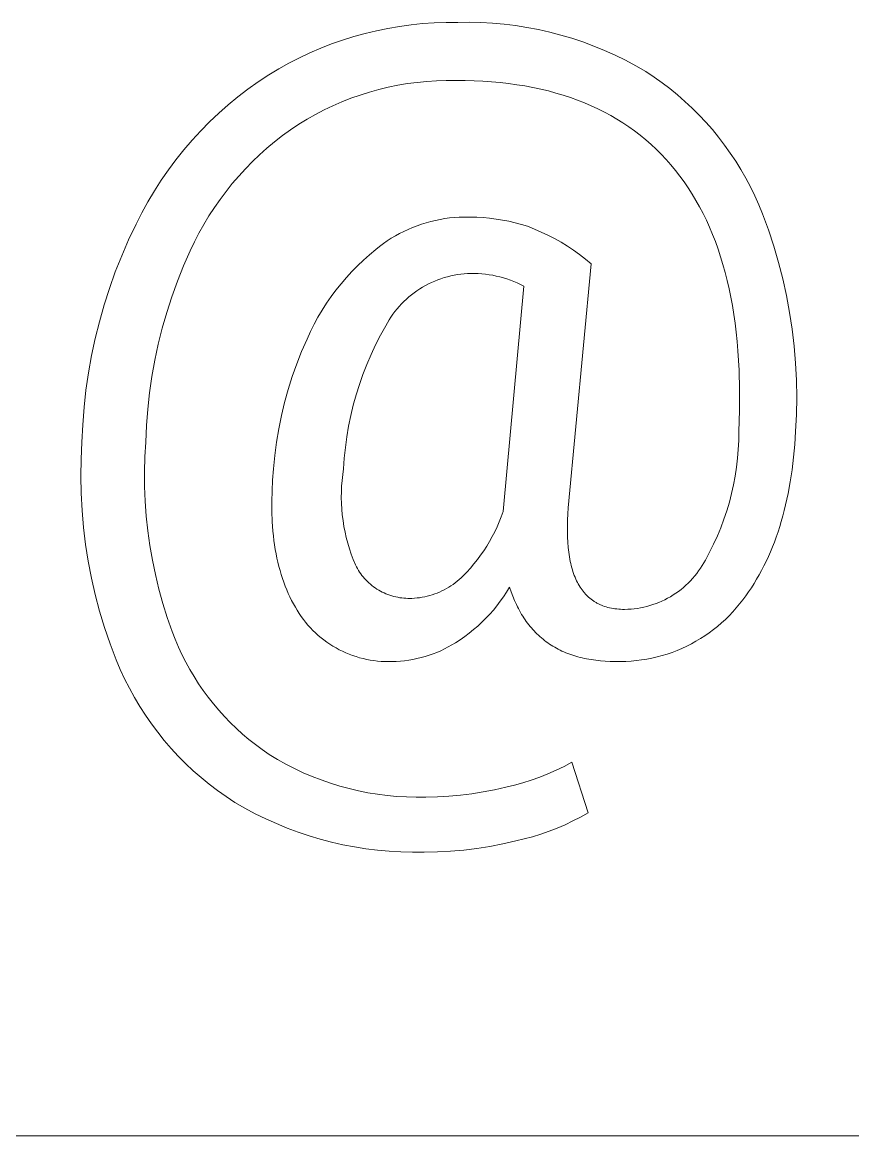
# Model space of a CAD drawing. Header units: millimetres. Extents: x 430 to 4403, y -1522 to 1254.
# Drawn here: x 3225.4 to 3274.1, y -1300.1 to -1234.8 of the extents above; entities that cross this region are included whole.
import ezdxf

# ---------------------------------------------------------------- set-up
doc = ezdxf.new("R2010")
doc.units = ezdxf.units.MM
doc.header["$MEASUREMENT"] = 0
doc.layers.add('Domyślny', color=7, linetype='Continuous', true_color=0x000000)

msp = doc.modelspace()

# ---------------------------------------------------------------- linework, layer by layer
at = {"layer": 'Domyślny', "color": 18, "lineweight": 15, "true_color": 0x000000}
for p, q in [((3245.51, -1235.472), (3246.177, -1235.312)), ((3246.177, -1235.312), (3246.849, -1235.173)), ((3246.849, -1235.173), (3247.525, -1235.058)), ((3247.525, -1235.058), (3248.205, -1234.965)), ((3248.205, -1234.965), (3248.887, -1234.894)), ((3248.887, -1234.894), (3249.571, -1234.847)), ((3249.571, -1234.847), (3250.257, -1234.823)), ((3250.257, -1234.823), (3250.943, -1234.821)), ((3250.943, -1234.821), (3251.623, -1234.813)), ((3251.623, -1234.813), (3252.302, -1234.827)), ((3252.302, -1234.827), (3252.981, -1234.864)), ((3252.981, -1234.864), (3253.659, -1234.924)), ((3253.659, -1234.924), (3254.334, -1235.006)), ((3254.334, -1235.006), (3255.006, -1235.111)), ((3255.006, -1235.111), (3255.673, -1235.239)), ((3255.673, -1235.239), (3256.337, -1235.389)), ((3243.547, -1236.087), (3244.195, -1235.86)), ((3244.195, -1235.86), (3244.849, -1235.655)), ((3244.849, -1235.655), (3245.51, -1235.472)), ((3256.337, -1235.389), (3256.995, -1235.561)), ((3256.995, -1235.561), (3257.646, -1235.755)), ((3257.646, -1235.755), (3258.291, -1235.97)), ((3258.291, -1235.97), (3258.929, -1236.208)), ((3241.656, -1236.896), (3242.277, -1236.605)), ((3242.277, -1236.605), (3242.908, -1236.336)), ((3242.908, -1236.336), (3243.547, -1236.087)), ((3258.929, -1236.208), (3259.558, -1236.466)), ((3259.558, -1236.466), (3260.178, -1236.745)), ((3240.445, -1237.539), (3241.045, -1237.207)), ((3241.045, -1237.207), (3241.656, -1236.896)), ((3260.178, -1236.745), (3260.788, -1237.045)), ((3260.788, -1237.045), (3261.388, -1237.365)), ((3239.239, -1238.302), (3239.856, -1237.891)), ((3239.856, -1237.891), (3240.445, -1237.539)), ((3261.388, -1237.365), (3261.977, -1237.705)), ((3261.977, -1237.705), (3262.458, -1238.024)), ((3238.637, -1238.735), (3239.239, -1238.302)), ((3247.429, -1238.511), (3246.87, -1238.626)), ((3247.992, -1238.414), (3247.429, -1238.511)), ((3248.558, -1238.337), (3247.992, -1238.414)), ((3249.126, -1238.279), (3248.558, -1238.337)), ((3249.695, -1238.241), (3249.126, -1238.279)), ((3250.266, -1238.221), (3249.695, -1238.241)), ((3250.837, -1238.221), (3250.266, -1238.221)), ((3251.373, -1238.227), (3250.837, -1238.221)), ((3251.901, -1238.242), (3251.373, -1238.227)), ((3252.42, -1238.268), (3251.901, -1238.242)), ((3252.93, -1238.304), (3252.42, -1238.268)), ((3253.432, -1238.35), (3252.93, -1238.304)), ((3253.925, -1238.407), (3253.432, -1238.35)), ((3254.41, -1238.474), (3253.925, -1238.407)), ((3254.885, -1238.551), (3254.41, -1238.474)), ((3255.352, -1238.639), (3254.885, -1238.551)), ((3262.458, -1238.024), (3262.929, -1238.358)), ((3262.929, -1238.358), (3263.389, -1238.708)), ((3237.479, -1239.66), (3238.05, -1239.188)), ((3238.05, -1239.188), (3238.637, -1238.735)), ((3245.221, -1239.085), (3244.682, -1239.275)), ((3245.765, -1238.914), (3245.221, -1239.085)), ((3246.315, -1238.761), (3245.765, -1238.914)), ((3246.87, -1238.626), (3246.315, -1238.761)), ((3255.811, -1238.737), (3255.352, -1238.639)), ((3256.261, -1238.845), (3255.811, -1238.737)), ((3256.702, -1238.964), (3256.261, -1238.845)), ((3257.134, -1239.093), (3256.702, -1238.964)), ((3257.558, -1239.232), (3257.134, -1239.093)), ((3257.973, -1239.381), (3257.558, -1239.232)), ((3263.389, -1238.708), (3263.837, -1239.073)), ((3263.837, -1239.073), (3264.272, -1239.453)), ((3236.924, -1240.152), (3237.479, -1239.66)), ((3243.626, -1239.71), (3243.11, -1239.954)), ((3244.151, -1239.484), (3243.626, -1239.71)), ((3244.682, -1239.275), (3244.151, -1239.484)), ((3258.38, -1239.541), (3257.973, -1239.381)), ((3258.777, -1239.711), (3258.38, -1239.541)), ((3259.167, -1239.892), (3258.777, -1239.711)), ((3259.547, -1240.082), (3259.167, -1239.892)), ((3264.272, -1239.453), (3264.694, -1239.847)), ((3264.694, -1239.847), (3265.103, -1240.255)), ((3236.387, -1240.662), (3236.924, -1240.152)), ((3242.104, -1240.493), (3241.615, -1240.788)), ((3242.603, -1240.215), (3242.104, -1240.493)), ((3243.11, -1239.954), (3242.603, -1240.215)), ((3259.919, -1240.283), (3259.547, -1240.082)), ((3260.283, -1240.495), (3259.919, -1240.283)), ((3260.637, -1240.717), (3260.283, -1240.495)), ((3265.103, -1240.255), (3265.498, -1240.677)), ((3235.365, -1241.736), (3235.867, -1241.19)), ((3235.867, -1241.19), (3236.387, -1240.662)), ((3241.133, -1241.117), (3240.663, -1241.461)), ((3241.615, -1240.788), (3241.133, -1241.117)), ((3260.983, -1240.948), (3260.637, -1240.717)), ((3261.321, -1241.191), (3260.983, -1240.948)), ((3261.649, -1241.443), (3261.321, -1241.191)), ((3265.498, -1240.677), (3265.879, -1241.111)), ((3265.879, -1241.111), (3266.245, -1241.558)), ((3234.882, -1242.299), (3235.365, -1241.736)), ((3240.203, -1241.821), (3239.756, -1242.195)), ((3240.663, -1241.461), (3240.203, -1241.821)), ((3261.97, -1241.706), (3261.649, -1241.443)), ((3262.281, -1241.98), (3261.97, -1241.706)), ((3266.245, -1241.558), (3266.596, -1242.017)), ((3234.419, -1242.877), (3234.882, -1242.299)), ((3239.756, -1242.195), (3239.322, -1242.585)), ((3262.584, -1242.263), (3262.281, -1241.98)), ((3262.878, -1242.557), (3262.584, -1242.263)), ((3266.596, -1242.017), (3266.932, -1242.487)), ((3266.932, -1242.487), (3267.251, -1242.968)), ((3233.976, -1243.471), (3234.419, -1242.877)), ((3238.901, -1242.988), (3238.493, -1243.405)), ((3239.322, -1242.585), (3238.901, -1242.988)), ((3263.164, -1242.861), (3262.878, -1242.557)), ((3263.441, -1243.176), (3263.164, -1242.861)), ((3263.71, -1243.5), (3263.441, -1243.176)), ((3267.251, -1242.968), (3267.554, -1243.459)), ((3233.553, -1244.08), (3233.976, -1243.471)), ((3238.493, -1243.405), (3238.099, -1243.836)), ((3263.969, -1243.834), (3263.71, -1243.5)), ((3267.554, -1243.459), (3267.841, -1243.961)), ((3233.151, -1244.703), (3233.553, -1244.08)), ((3237.72, -1244.279), (3237.355, -1244.734)), ((3238.099, -1243.836), (3237.72, -1244.279)), ((3264.22, -1244.176), (3263.969, -1243.834)), ((3264.46, -1244.529), (3264.22, -1244.176)), ((3267.841, -1243.961), (3268.111, -1244.472)), ((3268.111, -1244.472), (3268.364, -1244.991)), ((3232.771, -1245.339), (3233.151, -1244.703)), ((3237.355, -1244.734), (3237.006, -1245.202)), ((3264.692, -1244.89), (3264.46, -1244.529)), ((3264.915, -1245.261), (3264.692, -1244.89)), ((3268.364, -1244.991), (3268.599, -1245.519)), ((3232.412, -1245.988), (3232.771, -1245.339)), ((3236.673, -1245.68), (3236.355, -1246.169)), ((3237.006, -1245.202), (3236.673, -1245.68)), ((3265.128, -1245.641), (3264.915, -1245.261)), ((3265.331, -1246.031), (3265.128, -1245.641)), ((3268.599, -1245.519), (3268.817, -1246.054)), ((3232.076, -1246.649), (3232.412, -1245.988)), ((3236.355, -1246.169), (3236.054, -1246.669)), ((3249.36, -1246.5), (3249.632, -1246.435)), ((3249.632, -1246.435), (3249.907, -1246.379)), ((3249.907, -1246.379), (3250.183, -1246.332)), ((3250.183, -1246.332), (3250.461, -1246.294)), ((3250.461, -1246.294), (3250.74, -1246.266)), ((3250.74, -1246.266), (3251.02, -1246.248)), ((3251.02, -1246.248), (3251.3, -1246.239)), ((3251.3, -1246.239), (3251.68, -1246.238)), ((3251.68, -1246.238), (3252.06, -1246.249)), ((3252.06, -1246.249), (3252.439, -1246.273)), ((3252.439, -1246.273), (3252.817, -1246.309)), ((3252.817, -1246.309), (3253.194, -1246.358)), ((3253.194, -1246.358), (3253.569, -1246.418)), ((3253.569, -1246.418), (3253.942, -1246.491)), ((3265.526, -1246.43), (3265.331, -1246.031)), ((3265.711, -1246.838), (3265.526, -1246.43)), ((3268.817, -1246.054), (3269.163, -1246.993)), ((3231.64, -1247.573), (3232.076, -1246.649)), ((3236.054, -1246.669), (3235.769, -1247.178)), ((3247.535, -1247.209), (3247.784, -1247.082)), ((3247.784, -1247.082), (3248.038, -1246.963)), ((3248.038, -1246.963), (3248.296, -1246.852)), ((3248.296, -1246.852), (3248.557, -1246.751)), ((3248.557, -1246.751), (3248.822, -1246.658)), ((3248.822, -1246.658), (3249.089, -1246.575)), ((3249.089, -1246.575), (3249.36, -1246.5)), ((3253.942, -1246.491), (3254.312, -1246.576)), ((3254.312, -1246.576), (3254.68, -1246.673)), ((3254.68, -1246.673), (3255.044, -1246.781)), ((3255.044, -1246.781), (3255.448, -1246.943)), ((3255.448, -1246.943), (3255.846, -1247.118)), ((3265.887, -1247.256), (3265.711, -1246.838)), ((3269.163, -1246.993), (3269.478, -1247.944)), ((3231.235, -1248.511), (3231.64, -1247.573)), ((3235.502, -1247.697), (3235.252, -1248.223)), ((3235.769, -1247.178), (3235.502, -1247.697)), ((3246.583, -1247.801), (3246.814, -1247.641)), ((3246.814, -1247.641), (3247.049, -1247.489)), ((3247.049, -1247.489), (3247.29, -1247.345)), ((3247.29, -1247.345), (3247.535, -1247.209)), ((3255.846, -1247.118), (3256.238, -1247.306)), ((3256.238, -1247.306), (3256.623, -1247.508)), ((3256.623, -1247.508), (3257.002, -1247.722)), ((3257.002, -1247.722), (3257.373, -1247.949)), ((3266.054, -1247.683), (3265.887, -1247.256)), ((3266.212, -1248.12), (3266.054, -1247.683)), ((3235.252, -1248.223), (3234.865, -1249.109)), ((3245.772, -1248.448), (3246.14, -1248.144)), ((3246.14, -1248.144), (3246.359, -1247.969)), ((3246.359, -1247.969), (3246.583, -1247.801)), ((3257.373, -1247.949), (3257.736, -1248.188)), ((3257.736, -1248.188), (3258.091, -1248.44)), ((3266.36, -1248.566), (3266.212, -1248.12)), ((3269.478, -1247.944), (3269.76, -1248.905)), ((3230.86, -1249.461), (3231.235, -1248.511)), ((3245.068, -1249.094), (3245.414, -1248.765)), ((3245.414, -1248.765), (3245.772, -1248.448)), ((3258.775, -1248.978), (3257.425, -1263.293)), ((3258.091, -1248.44), (3258.438, -1248.703)), ((3258.438, -1248.703), (3258.775, -1248.978)), ((3266.499, -1249.021), (3266.36, -1248.566)), ((3266.629, -1249.486), (3266.499, -1249.021)), ((3269.76, -1248.905), (3270.01, -1249.874)), ((3230.517, -1250.424), (3230.86, -1249.461)), ((3234.865, -1249.109), (3234.507, -1250.007)), ((3244.411, -1249.788), (3244.733, -1249.435)), ((3244.733, -1249.435), (3245.068, -1249.094)), ((3250.533, -1249.694), (3250.341, -1249.742)), ((3250.727, -1249.653), (3250.533, -1249.694)), ((3250.922, -1249.618), (3250.727, -1249.653)), ((3251.118, -1249.59), (3250.922, -1249.618)), ((3251.315, -1249.569), (3251.118, -1249.59)), ((3251.512, -1249.554), (3251.315, -1249.569)), ((3251.71, -1249.546), (3251.512, -1249.554)), ((3251.925, -1249.548), (3251.71, -1249.546)), ((3252.14, -1249.556), (3251.925, -1249.548)), ((3252.355, -1249.571), (3252.14, -1249.556)), ((3252.569, -1249.593), (3252.355, -1249.571)), ((3252.782, -1249.622), (3252.569, -1249.593)), ((3252.994, -1249.658), (3252.782, -1249.622)), ((3253.205, -1249.701), (3252.994, -1249.658)), ((3253.415, -1249.751), (3253.205, -1249.701)), ((3266.749, -1249.96), (3266.629, -1249.486)), ((3234.507, -1250.007), (3234.18, -1250.916)), ((3243.803, -1250.525), (3244.1, -1250.151)), ((3244.1, -1250.151), (3244.411, -1249.788)), ((3248.885, -1250.355), (3248.717, -1250.458)), ((3249.057, -1250.257), (3248.885, -1250.355)), ((3249.233, -1250.165), (3249.057, -1250.257)), ((3249.411, -1250.079), (3249.233, -1250.165)), ((3249.592, -1249.999), (3249.411, -1250.079)), ((3249.776, -1249.925), (3249.592, -1249.999)), ((3249.962, -1249.858), (3249.776, -1249.925)), ((3250.151, -1249.797), (3249.962, -1249.858)), ((3250.341, -1249.742), (3250.151, -1249.797)), ((3253.622, -1249.808), (3253.415, -1249.751)), ((3253.828, -1249.871), (3253.622, -1249.808)), ((3253.628, -1263.293), (3254.819, -1250.287)), ((3254.031, -1249.941), (3253.828, -1249.871)), ((3254.232, -1250.018), (3254.031, -1249.941)), ((3254.431, -1250.101), (3254.232, -1250.018)), ((3254.626, -1250.191), (3254.431, -1250.101)), ((3254.819, -1250.287), (3254.626, -1250.191)), ((3266.861, -1250.443), (3266.749, -1249.96)), ((3270.01, -1249.874), (3270.227, -1250.852)), ((3230.206, -1251.397), (3230.517, -1250.424)), ((3234.18, -1250.916), (3233.884, -1251.836)), ((3243.247, -1251.302), (3243.518, -1250.908)), ((3243.518, -1250.908), (3243.803, -1250.525)), ((3248.08, -1250.929), (3247.932, -1251.06)), ((3248.233, -1250.803), (3248.08, -1250.929)), ((3248.39, -1250.683), (3248.233, -1250.803)), ((3248.552, -1250.568), (3248.39, -1250.683)), ((3248.717, -1250.458), (3248.552, -1250.568)), ((3266.963, -1250.936), (3266.861, -1250.443)), ((3267.056, -1251.438), (3266.963, -1250.936)), ((3270.227, -1250.852), (3270.411, -1251.836)), ((3229.928, -1252.38), (3230.206, -1251.397)), ((3242.99, -1251.704), (3243.247, -1251.302)), ((3247.385, -1251.632), (3247.26, -1251.786)), ((3247.514, -1251.482), (3247.385, -1251.632)), ((3247.648, -1251.337), (3247.514, -1251.482)), ((3247.788, -1251.196), (3247.648, -1251.337)), ((3247.932, -1251.06), (3247.788, -1251.196)), ((3267.14, -1251.95), (3267.056, -1251.438)), ((3233.884, -1251.836), (3233.618, -1252.765)), ((3242.518, -1252.535), (3242.747, -1252.116)), ((3242.747, -1252.116), (3242.99, -1251.704)), ((3246.92, -1252.273), (3246.818, -1252.443)), ((3247.028, -1252.107), (3246.92, -1252.273)), ((3247.142, -1251.945), (3247.028, -1252.107)), ((3247.26, -1251.786), (3247.142, -1251.945)), ((3267.214, -1252.471), (3267.14, -1251.95)), ((3270.411, -1251.836), (3270.562, -1252.826)), ((3229.682, -1253.372), (3229.928, -1252.38)), ((3233.618, -1252.765), (3233.384, -1253.702)), ((3242.105, -1253.396), (3242.304, -1252.962)), ((3242.304, -1252.962), (3242.518, -1252.535)), ((3246.722, -1252.616), (3246.417, -1253.169)), ((3246.818, -1252.443), (3246.722, -1252.616)), ((3267.279, -1253.001), (3267.214, -1252.471)), ((3270.562, -1252.826), (3270.68, -1253.82)), ((3229.468, -1254.371), (3229.682, -1253.372)), ((3241.79, -1254.122), (3242.105, -1253.396)), ((3246.417, -1253.169), (3246.13, -1253.731)), ((3267.335, -1253.541), (3267.279, -1253.001)), ((3267.382, -1254.09), (3267.335, -1253.541)), ((3233.384, -1253.702), (3233.181, -1254.647)), ((3241.501, -1254.859), (3241.79, -1254.122)), ((3246.13, -1253.731), (3245.863, -1254.303)), ((3267.449, -1255.217), (3267.382, -1254.09)), ((3270.68, -1253.82), (3270.763, -1254.818)), ((3229.288, -1255.377), (3229.468, -1254.371)), ((3233.181, -1254.647), (3233.01, -1255.598)), ((3241.238, -1255.605), (3241.501, -1254.859)), ((3245.615, -1254.883), (3245.386, -1255.472)), ((3245.863, -1254.303), (3245.615, -1254.883)), ((3270.763, -1254.818), (3270.813, -1255.818)), ((3229.141, -1256.388), (3229.288, -1255.377)), ((3245.386, -1255.472), (3245.178, -1256.068)), ((3267.478, -1256.381), (3267.449, -1255.217)), ((3233.01, -1255.598), (3232.871, -1256.554)), ((3241, -1256.359), (3241.238, -1255.605)), ((3245.178, -1256.068), (3244.989, -1256.67)), ((3270.813, -1255.818), (3270.83, -1256.82)), ((3229.027, -1257.403), (3229.141, -1256.388)), ((3232.871, -1256.554), (3232.763, -1257.514)), ((3240.789, -1257.121), (3241, -1256.359)), ((3244.989, -1256.67), (3244.821, -1257.279)), ((3267.471, -1257.582), (3267.478, -1256.381)), ((3270.83, -1256.82), (3270.813, -1257.821)), ((3228.947, -1258.422), (3229.027, -1257.403)), ((3232.763, -1257.514), (3232.688, -1258.477)), ((3240.604, -1257.891), (3240.789, -1257.121)), ((3244.821, -1257.279), (3244.673, -1257.893)), ((3240.446, -1258.666), (3240.604, -1257.891)), ((3244.673, -1257.893), (3244.546, -1258.511)), ((3267.427, -1258.821), (3267.471, -1257.582)), ((3270.813, -1257.821), (3270.761, -1258.821)), ((3228.901, -1259.443), (3228.947, -1258.422)), ((3232.688, -1258.477), (3232.645, -1259.443)), ((3240.315, -1259.446), (3240.446, -1258.666)), ((3244.546, -1258.511), (3244.44, -1259.134)), ((3267.422, -1259.346), (3267.427, -1258.821)), ((3270.761, -1258.821), (3270.712, -1259.59)), ((3228.851, -1260.444), (3228.901, -1259.443)), ((3232.645, -1259.443), (3232.594, -1260.311)), ((3240.211, -1260.23), (3240.315, -1259.446)), ((3244.44, -1259.134), (3244.355, -1259.759)), ((3267.398, -1259.871), (3267.422, -1259.346)), ((3244.355, -1259.759), (3244.291, -1260.387)), ((3267.356, -1260.395), (3267.398, -1259.871)), ((3270.712, -1259.59), (3270.644, -1260.338)), ((3228.835, -1261.446), (3228.851, -1260.444)), ((3232.594, -1260.311), (3232.572, -1261.18)), ((3240.133, -1261.017), (3240.211, -1260.23)), ((3244.291, -1260.387), (3244.248, -1261.017)), ((3267.296, -1260.917), (3267.356, -1260.395)), ((3270.644, -1260.338), (3270.556, -1261.067)), ((3228.854, -1262.449), (3228.835, -1261.446)), ((3232.572, -1261.18), (3232.579, -1262.05)), ((3240.083, -1261.67), (3240.133, -1261.017)), ((3244.199, -1261.352), (3244.161, -1261.689)), ((3244.248, -1261.017), (3244.199, -1261.352)), ((3267.122, -1261.952), (3267.218, -1261.436)), ((3267.218, -1261.436), (3267.296, -1260.917)), ((3270.556, -1261.067), (3270.449, -1261.775)), ((3232.579, -1262.05), (3232.613, -1262.919)), ((3240.051, -1262.306), (3240.083, -1261.67)), ((3244.135, -1262.026), (3244.12, -1262.365)), ((3244.161, -1261.689), (3244.135, -1262.026)), ((3267.007, -1262.465), (3267.122, -1261.952)), ((3270.449, -1261.775), (3270.323, -1262.463)), ((3228.907, -1263.45), (3228.854, -1262.449)), ((3240.037, -1262.923), (3240.051, -1262.306)), ((3244.12, -1262.365), (3244.116, -1262.703)), ((3244.116, -1262.703), (3244.124, -1263.042)), ((3266.875, -1262.974), (3267.007, -1262.465)), ((3270.323, -1262.463), (3270.177, -1263.131)), ((3232.613, -1262.919), (3232.677, -1263.786)), ((3240.042, -1263.523), (3240.037, -1262.923)), ((3244.124, -1263.042), (3244.143, -1263.38)), ((3244.143, -1263.38), (3244.174, -1263.717)), ((3253.602, -1263.518), (3253.628, -1263.293)), ((3257.425, -1263.293), (3257.4, -1263.66)), ((3266.726, -1263.477), (3266.875, -1262.974)), ((3270.177, -1263.131), (3270.097, -1263.457)), ((3228.995, -1264.448), (3228.907, -1263.45)), ((3232.677, -1263.786), (3232.768, -1264.651)), ((3240.065, -1264.104), (3240.042, -1263.523)), ((3244.174, -1263.717), (3244.216, -1264.053)), ((3244.216, -1264.053), (3244.269, -1264.388)), ((3253.376, -1264.119), (3253.494, -1263.82)), ((3253.494, -1263.82), (3253.602, -1263.518)), ((3257.382, -1264.016), (3257.373, -1264.36)), ((3257.4, -1263.66), (3257.382, -1264.016)), ((3266.374, -1264.467), (3266.559, -1263.975)), ((3266.559, -1263.975), (3266.726, -1263.477)), ((3270.013, -1263.778), (3269.923, -1264.095)), ((3270.097, -1263.457), (3270.013, -1263.778)), ((3229.117, -1265.443), (3228.995, -1264.448)), ((3232.768, -1264.651), (3232.888, -1265.512)), ((3240.106, -1264.667), (3240.065, -1264.104)), ((3240.134, -1264.942), (3240.106, -1264.667)), ((3244.269, -1264.388), (3244.333, -1264.72)), ((3244.333, -1264.72), (3244.408, -1265.051)), ((3252.964, -1264.99), (3253.111, -1264.704)), ((3253.111, -1264.704), (3253.248, -1264.414)), ((3253.248, -1264.414), (3253.376, -1264.119)), ((3257.373, -1264.36), (3257.373, -1264.692)), ((3257.373, -1264.692), (3257.38, -1265.013)), ((3266.173, -1264.953), (3266.374, -1264.467)), ((3269.73, -1264.712), (3269.626, -1265.013)), ((3269.829, -1264.406), (3269.73, -1264.712)), ((3269.923, -1264.095), (3269.829, -1264.406)), ((3240.166, -1265.213), (3240.134, -1264.942)), ((3240.203, -1265.479), (3240.166, -1265.213)), ((3244.408, -1265.051), (3244.495, -1265.378)), ((3244.495, -1265.378), (3244.592, -1265.702)), ((3252.643, -1265.546), (3252.808, -1265.27)), ((3252.808, -1265.27), (3252.964, -1264.99)), ((3257.38, -1265.013), (3257.396, -1265.322)), ((3257.396, -1265.322), (3257.42, -1265.619)), ((3265.955, -1265.43), (3266.173, -1264.953)), ((3269.517, -1265.308), (3269.403, -1265.599)), ((3269.626, -1265.013), (3269.517, -1265.308)), ((3229.273, -1266.434), (3229.117, -1265.443)), ((3232.888, -1265.512), (3233.036, -1266.369)), ((3240.244, -1265.74), (3240.203, -1265.479)), ((3240.29, -1265.997), (3240.244, -1265.74)), ((3240.341, -1266.25), (3240.29, -1265.997)), ((3244.592, -1265.702), (3244.701, -1266.023)), ((3244.701, -1266.023), (3244.82, -1266.34)), ((3252.286, -1266.08), (3252.469, -1265.816)), ((3252.469, -1265.816), (3252.643, -1265.546)), ((3257.42, -1265.619), (3257.453, -1265.905)), ((3257.453, -1265.905), (3257.472, -1266.043)), ((3257.472, -1266.043), (3257.494, -1266.179)), ((3265.469, -1266.362), (3265.72, -1265.901)), ((3265.72, -1265.901), (3265.955, -1265.43)), ((3269.285, -1265.885), (3269.162, -1266.165)), ((3269.403, -1265.599), (3269.285, -1265.885)), ((3229.463, -1267.418), (3229.273, -1266.434)), ((3233.036, -1266.369), (3233.213, -1267.221)), ((3240.396, -1266.498), (3240.341, -1266.25)), ((3240.456, -1266.741), (3240.396, -1266.498)), ((3244.82, -1266.34), (3244.949, -1266.653)), ((3244.949, -1266.653), (3245.003, -1266.76)), ((3251.687, -1266.833), (3251.895, -1266.589)), ((3251.895, -1266.589), (3252.095, -1266.337)), ((3252.095, -1266.337), (3252.286, -1266.08)), ((3257.494, -1266.179), (3257.517, -1266.312)), ((3257.517, -1266.312), (3257.543, -1266.441)), ((3257.543, -1266.441), (3257.571, -1266.568)), ((3257.571, -1266.568), (3257.6, -1266.692)), ((3257.6, -1266.692), (3257.632, -1266.813)), ((3265.182, -1266.847), (3265.283, -1266.689)), ((3265.283, -1266.689), (3265.379, -1266.527)), ((3265.379, -1266.527), (3265.469, -1266.362)), ((3269.034, -1266.441), (3268.901, -1266.711)), ((3269.162, -1266.165), (3269.034, -1266.441)), ((3233.213, -1267.221), (3233.417, -1268.066)), ((3240.521, -1266.98), (3240.456, -1266.741)), ((3240.59, -1267.215), (3240.521, -1266.98)), ((3240.663, -1267.445), (3240.59, -1267.215)), ((3245.003, -1266.76), (3245.061, -1266.865)), ((3245.061, -1266.865), (3245.123, -1266.968)), ((3245.123, -1266.968), (3245.188, -1267.068)), ((3245.188, -1267.068), (3245.256, -1267.167)), ((3245.256, -1267.167), (3245.327, -1267.263)), ((3245.327, -1267.263), (3245.402, -1267.356)), ((3251.138, -1267.408), (3251.247, -1267.301)), ((3251.247, -1267.301), (3251.471, -1267.071)), ((3251.471, -1267.071), (3251.687, -1266.833)), ((3257.632, -1266.813), (3257.666, -1266.931)), ((3257.666, -1266.931), (3257.702, -1267.046)), ((3257.702, -1267.046), (3257.74, -1267.158)), ((3257.74, -1267.158), (3257.78, -1267.267)), ((3257.78, -1267.267), (3257.823, -1267.373)), ((3264.723, -1267.443), (3264.846, -1267.3)), ((3264.846, -1267.3), (3264.963, -1267.153)), ((3264.963, -1267.153), (3265.075, -1267.002)), ((3265.075, -1267.002), (3265.182, -1266.847)), ((3268.621, -1267.237), (3268.474, -1267.492)), ((3268.763, -1266.977), (3268.621, -1267.237)), ((3268.901, -1266.711), (3268.763, -1266.977)), ((3229.686, -1268.395), (3229.463, -1267.418)), ((3240.742, -1267.67), (3240.663, -1267.445)), ((3240.825, -1267.891), (3240.742, -1267.67)), ((3240.913, -1268.108), (3240.825, -1267.891)), ((3245.402, -1267.356), (3245.48, -1267.447)), ((3245.48, -1267.447), (3245.561, -1267.535)), ((3245.561, -1267.535), (3245.646, -1267.62)), ((3245.646, -1267.62), (3245.733, -1267.702)), ((3245.733, -1267.702), (3245.822, -1267.782)), ((3245.822, -1267.782), (3245.915, -1267.858)), ((3245.915, -1267.858), (3246.01, -1267.931)), ((3246.01, -1267.931), (3246.107, -1268)), ((3246.107, -1268), (3246.207, -1268.067)), ((3250.285, -1268.039), (3250.416, -1267.962)), ((3250.416, -1267.962), (3250.544, -1267.88)), ((3250.544, -1267.88), (3250.669, -1267.794)), ((3250.669, -1267.794), (3250.791, -1267.703)), ((3250.791, -1267.703), (3250.91, -1267.609)), ((3250.91, -1267.609), (3251.026, -1267.51)), ((3251.026, -1267.51), (3251.138, -1267.408)), ((3253.986, -1267.963), (3253.814, -1268.242)), ((3254.076, -1268.23), (3253.986, -1267.963)), ((3257.823, -1267.373), (3257.867, -1267.477)), ((3257.867, -1267.477), (3257.913, -1267.577)), ((3257.913, -1267.577), (3257.962, -1267.675)), ((3257.962, -1267.675), (3258.012, -1267.769)), ((3258.012, -1267.769), (3258.065, -1267.861)), ((3258.065, -1267.861), (3258.12, -1267.95)), ((3258.12, -1267.95), (3258.177, -1268.036)), ((3264.041, -1268.088), (3264.186, -1267.969)), ((3264.186, -1267.969), (3264.327, -1267.845)), ((3264.327, -1267.845), (3264.464, -1267.715)), ((3264.464, -1267.715), (3264.596, -1267.581)), ((3264.596, -1267.581), (3264.723, -1267.443)), ((3268.165, -1267.987), (3268.003, -1268.226)), ((3268.322, -1267.742), (3268.165, -1267.987)), ((3268.474, -1267.492), (3268.322, -1267.742)), ((3229.943, -1269.364), (3229.686, -1268.395)), ((3233.417, -1268.066), (3233.648, -1268.905)), ((3241.005, -1268.32), (3240.913, -1268.108)), ((3241.102, -1268.527), (3241.005, -1268.32)), ((3241.203, -1268.73), (3241.102, -1268.527)), ((3246.207, -1268.067), (3246.309, -1268.129)), ((3246.309, -1268.129), (3246.413, -1268.189)), ((3246.413, -1268.189), (3246.519, -1268.244)), ((3246.519, -1268.244), (3246.627, -1268.296)), ((3246.627, -1268.296), (3246.736, -1268.344)), ((3246.736, -1268.344), (3246.848, -1268.389)), ((3246.848, -1268.389), (3246.96, -1268.429)), ((3246.96, -1268.429), (3247.074, -1268.466)), ((3247.074, -1268.466), (3247.189, -1268.499)), ((3247.189, -1268.499), (3247.306, -1268.527)), ((3247.306, -1268.527), (3247.423, -1268.552)), ((3247.423, -1268.552), (3247.541, -1268.573)), ((3247.541, -1268.573), (3247.659, -1268.589)), ((3247.659, -1268.589), (3247.778, -1268.602)), ((3247.778, -1268.602), (3247.898, -1268.61)), ((3247.898, -1268.61), (3248.017, -1268.615)), ((3248.017, -1268.615), (3248.137, -1268.615)), ((3248.137, -1268.615), (3248.257, -1268.611)), ((3248.257, -1268.611), (3248.409, -1268.603)), ((3248.409, -1268.603), (3248.56, -1268.59)), ((3248.56, -1268.59), (3248.711, -1268.572)), ((3248.711, -1268.572), (3248.861, -1268.549)), ((3248.861, -1268.549), (3249.01, -1268.52)), ((3249.01, -1268.52), (3249.159, -1268.487)), ((3249.159, -1268.487), (3249.306, -1268.448)), ((3249.306, -1268.448), (3249.451, -1268.404)), ((3249.451, -1268.404), (3249.595, -1268.355)), ((3249.595, -1268.355), (3249.737, -1268.302)), ((3249.737, -1268.302), (3249.877, -1268.243)), ((3249.877, -1268.243), (3250.016, -1268.18)), ((3250.016, -1268.18), (3250.152, -1268.112)), ((3250.152, -1268.112), (3250.285, -1268.039)), ((3253.633, -1268.516), (3253.442, -1268.783)), ((3253.814, -1268.242), (3253.633, -1268.516)), ((3254.173, -1268.489), (3254.076, -1268.23)), ((3254.276, -1268.74), (3254.173, -1268.489)), ((3258.177, -1268.036), (3258.236, -1268.119)), ((3258.236, -1268.119), (3258.297, -1268.199)), ((3258.297, -1268.199), (3258.36, -1268.276)), ((3258.36, -1268.276), (3258.392, -1268.314)), ((3258.392, -1268.314), (3258.425, -1268.35)), ((3258.425, -1268.35), (3258.458, -1268.386)), ((3258.458, -1268.386), (3258.492, -1268.422)), ((3258.492, -1268.422), (3258.527, -1268.456)), ((3258.527, -1268.456), (3258.562, -1268.49)), ((3258.562, -1268.49), (3258.597, -1268.523)), ((3258.597, -1268.523), (3258.633, -1268.555)), ((3258.633, -1268.555), (3258.669, -1268.587)), ((3258.669, -1268.587), (3258.707, -1268.618)), ((3258.707, -1268.618), (3258.744, -1268.648)), ((3258.744, -1268.648), (3258.782, -1268.678)), ((3263.09, -1268.693), (3263.257, -1268.606)), ((3263.257, -1268.606), (3263.421, -1268.514)), ((3263.421, -1268.514), (3263.581, -1268.415)), ((3263.581, -1268.415), (3263.738, -1268.312)), ((3263.738, -1268.312), (3263.891, -1268.203)), ((3263.891, -1268.203), (3264.041, -1268.088)), ((3267.837, -1268.461), (3267.666, -1268.691)), ((3268.003, -1268.226), (3267.837, -1268.461)), ((3233.648, -1268.905), (3233.907, -1269.735)), ((3241.31, -1268.929), (3241.203, -1268.73)), ((3241.42, -1269.123), (3241.31, -1268.929)), ((3241.536, -1269.312), (3241.42, -1269.123)), ((3253.035, -1269.296), (3252.818, -1269.542)), ((3253.243, -1269.043), (3253.035, -1269.296)), ((3253.442, -1268.783), (3253.243, -1269.043)), ((3254.33, -1268.862), (3254.276, -1268.74)), ((3254.386, -1268.982), (3254.33, -1268.862)), ((3254.444, -1269.1), (3254.386, -1268.982)), ((3254.503, -1269.215), (3254.444, -1269.1)), ((3254.564, -1269.329), (3254.503, -1269.215)), ((3258.782, -1268.678), (3258.821, -1268.706)), ((3258.821, -1268.706), (3258.86, -1268.734)), ((3258.86, -1268.734), (3258.899, -1268.762)), ((3258.899, -1268.762), (3258.94, -1268.788)), ((3258.94, -1268.788), (3258.98, -1268.814)), ((3258.98, -1268.814), (3259.021, -1268.839)), ((3259.021, -1268.839), (3259.063, -1268.864)), ((3259.063, -1268.864), (3259.105, -1268.887)), ((3259.105, -1268.887), (3259.148, -1268.91)), ((3259.148, -1268.91), (3259.191, -1268.932)), ((3259.191, -1268.932), (3259.235, -1268.954)), ((3259.235, -1268.954), (3259.28, -1268.974)), ((3259.28, -1268.974), (3259.324, -1268.994)), ((3259.324, -1268.994), (3259.37, -1269.014)), ((3259.37, -1269.014), (3259.416, -1269.032)), ((3259.416, -1269.032), (3259.462, -1269.05)), ((3259.462, -1269.05), (3259.557, -1269.084)), ((3259.557, -1269.084), (3259.653, -1269.114)), ((3259.653, -1269.114), (3259.752, -1269.142)), ((3259.752, -1269.142), (3259.852, -1269.166)), ((3259.852, -1269.166), (3259.955, -1269.188)), ((3259.955, -1269.188), (3260.06, -1269.207)), ((3260.06, -1269.207), (3260.167, -1269.223)), ((3260.167, -1269.223), (3260.276, -1269.236)), ((3260.276, -1269.236), (3260.387, -1269.246)), ((3260.387, -1269.246), (3260.5, -1269.254)), ((3260.5, -1269.254), (3260.616, -1269.258)), ((3260.616, -1269.258), (3260.733, -1269.26)), ((3260.733, -1269.26), (3260.921, -1269.254)), ((3260.921, -1269.254), (3261.109, -1269.243)), ((3261.109, -1269.243), (3261.296, -1269.225)), ((3261.296, -1269.225), (3261.482, -1269.2)), ((3261.482, -1269.2), (3261.668, -1269.169)), ((3261.668, -1269.169), (3261.852, -1269.131)), ((3261.852, -1269.131), (3262.035, -1269.087)), ((3262.035, -1269.087), (3262.216, -1269.037)), ((3262.216, -1269.037), (3262.396, -1268.98)), ((3262.396, -1268.98), (3262.573, -1268.918)), ((3262.573, -1268.918), (3262.748, -1268.849)), ((3262.748, -1268.849), (3262.92, -1268.774)), ((3262.92, -1268.774), (3263.09, -1268.693)), ((3267.281, -1269.173), (3267.077, -1269.404)), ((3267.478, -1268.935), (3267.281, -1269.173)), ((3267.666, -1268.691), (3267.478, -1268.935)), ((3230.234, -1270.324), (3229.943, -1269.364)), ((3233.907, -1269.735), (3234.193, -1270.556)), ((3241.649, -1269.494), (3241.536, -1269.312)), ((3241.768, -1269.671), (3241.649, -1269.494)), ((3241.894, -1269.844), (3241.768, -1269.671)), ((3242.025, -1270.013), (3241.894, -1269.844)), ((3252.593, -1269.781), (3252.36, -1270.012)), ((3252.818, -1269.542), (3252.593, -1269.781)), ((3254.627, -1269.441), (3254.564, -1269.329)), ((3254.691, -1269.55), (3254.627, -1269.441)), ((3254.757, -1269.657), (3254.691, -1269.55)), ((3254.824, -1269.762), (3254.757, -1269.657)), ((3254.894, -1269.865), (3254.824, -1269.762)), ((3254.965, -1269.966), (3254.894, -1269.865)), ((3266.645, -1269.844), (3266.418, -1270.053)), ((3266.865, -1269.628), (3266.645, -1269.844)), ((3267.077, -1269.404), (3266.865, -1269.628)), ((3230.557, -1271.273), (3230.234, -1270.324)), ((3234.193, -1270.556), (3234.371, -1271.014)), ((3242.162, -1270.177), (3242.025, -1270.013)), ((3242.305, -1270.336), (3242.162, -1270.177)), ((3242.453, -1270.49), (3242.305, -1270.336)), ((3242.606, -1270.639), (3242.453, -1270.49)), ((3251.872, -1270.449), (3251.616, -1270.654)), ((3252.12, -1270.234), (3251.872, -1270.449)), ((3252.36, -1270.012), (3252.12, -1270.234)), ((3255.037, -1270.065), (3254.965, -1269.966)), ((3255.112, -1270.162), (3255.037, -1270.065)), ((3255.188, -1270.256), (3255.112, -1270.162)), ((3255.265, -1270.349), (3255.188, -1270.256)), ((3255.344, -1270.439), (3255.265, -1270.349)), ((3255.425, -1270.527), (3255.344, -1270.439)), ((3255.508, -1270.613), (3255.425, -1270.527)), ((3255.592, -1270.697), (3255.508, -1270.613)), ((3265.943, -1270.446), (3265.696, -1270.631)), ((3266.184, -1270.254), (3265.943, -1270.446)), ((3266.418, -1270.053), (3266.184, -1270.254)), ((3234.371, -1271.014), (3234.563, -1271.467)), ((3242.765, -1270.783), (3242.606, -1270.639)), ((3242.928, -1270.921), (3242.765, -1270.783)), ((3243.096, -1271.054), (3242.928, -1270.921)), ((3243.268, -1271.18), (3243.096, -1271.054)), ((3243.444, -1271.301), (3243.268, -1271.18)), ((3250.81, -1271.218), (3250.601, -1271.345)), ((3251.085, -1271.039), (3250.81, -1271.218)), ((3251.354, -1270.851), (3251.085, -1271.039)), ((3251.616, -1270.654), (3251.354, -1270.851)), ((3255.678, -1270.779), (3255.592, -1270.697)), ((3255.766, -1270.859), (3255.678, -1270.779)), ((3255.856, -1270.937), (3255.766, -1270.859)), ((3255.947, -1271.012), (3255.856, -1270.937)), ((3256.039, -1271.085), (3255.947, -1271.012)), ((3256.134, -1271.157), (3256.039, -1271.085)), ((3256.23, -1271.226), (3256.134, -1271.157)), ((3256.327, -1271.293), (3256.23, -1271.226)), ((3264.918, -1271.131), (3264.647, -1271.28)), ((3265.183, -1270.973), (3264.918, -1271.131)), ((3265.442, -1270.806), (3265.183, -1270.973)), ((3265.696, -1270.631), (3265.442, -1270.806)), ((3230.912, -1272.21), (3230.557, -1271.273)), ((3234.563, -1271.467), (3234.771, -1271.912)), ((3234.771, -1271.912), (3234.993, -1272.35)), ((3243.625, -1271.415), (3243.444, -1271.301)), ((3243.809, -1271.523), (3243.625, -1271.415)), ((3243.998, -1271.625), (3243.809, -1271.523)), ((3244.189, -1271.72), (3243.998, -1271.625)), ((3244.384, -1271.808), (3244.189, -1271.72)), ((3244.581, -1271.89), (3244.384, -1271.808)), ((3244.781, -1271.965), (3244.581, -1271.89)), ((3249.494, -1271.871), (3249.262, -1271.952)), ((3249.722, -1271.781), (3249.494, -1271.871)), ((3249.947, -1271.684), (3249.722, -1271.781)), ((3250.169, -1271.578), (3249.947, -1271.684)), ((3250.387, -1271.466), (3250.169, -1271.578)), ((3250.601, -1271.345), (3250.387, -1271.466)), ((3256.427, -1271.358), (3256.327, -1271.293)), ((3256.528, -1271.42), (3256.427, -1271.358)), ((3256.631, -1271.481), (3256.528, -1271.42)), ((3256.735, -1271.54), (3256.631, -1271.481)), ((3256.841, -1271.596), (3256.735, -1271.54)), ((3256.949, -1271.65), (3256.841, -1271.596)), ((3257.059, -1271.702), (3256.949, -1271.65)), ((3257.17, -1271.752), (3257.059, -1271.702)), ((3257.283, -1271.8), (3257.17, -1271.752)), ((3257.397, -1271.846), (3257.283, -1271.8)), ((3257.513, -1271.89), (3257.397, -1271.846)), ((3257.631, -1271.931), (3257.513, -1271.89)), ((3263.229, -1271.88), (3262.934, -1271.97)), ((3263.52, -1271.779), (3263.229, -1271.88)), ((3263.808, -1271.669), (3263.52, -1271.779)), ((3264.093, -1271.549), (3263.808, -1271.669)), ((3264.372, -1271.419), (3264.093, -1271.549)), ((3264.647, -1271.28), (3264.372, -1271.419)), ((3231.15, -1272.777), (3230.912, -1272.21)), ((3234.993, -1272.35), (3235.229, -1272.781)), ((3244.984, -1272.033), (3244.781, -1271.965)), ((3245.189, -1272.094), (3244.984, -1272.033)), ((3245.396, -1272.147), (3245.189, -1272.094)), ((3245.605, -1272.194), (3245.396, -1272.147)), ((3245.815, -1272.233), (3245.605, -1272.194)), ((3246.026, -1272.265), (3245.815, -1272.233)), ((3246.238, -1272.29), (3246.026, -1272.265)), ((3246.452, -1272.308), (3246.238, -1272.29)), ((3246.665, -1272.318), (3246.452, -1272.308)), ((3246.879, -1272.32), (3246.665, -1272.318)), ((3247.093, -1272.316), (3246.879, -1272.32)), ((3247.338, -1272.309), (3247.093, -1272.316)), ((3247.583, -1272.294), (3247.338, -1272.309)), ((3247.827, -1272.27), (3247.583, -1272.294)), ((3248.07, -1272.238), (3247.827, -1272.27)), ((3248.312, -1272.197), (3248.07, -1272.238)), ((3248.553, -1272.148), (3248.312, -1272.197)), ((3248.791, -1272.091), (3248.553, -1272.148)), ((3249.028, -1272.026), (3248.791, -1272.091)), ((3249.262, -1271.952), (3249.028, -1272.026)), ((3257.751, -1271.971), (3257.631, -1271.931)), ((3257.872, -1272.008), (3257.751, -1271.971)), ((3257.995, -1272.043), (3257.872, -1272.008)), ((3258.12, -1272.076), (3257.995, -1272.043)), ((3258.246, -1272.107), (3258.12, -1272.076)), ((3258.374, -1272.136), (3258.246, -1272.107)), ((3258.503, -1272.162), (3258.374, -1272.136)), ((3258.635, -1272.187), (3258.503, -1272.162)), ((3258.768, -1272.209), (3258.635, -1272.187)), ((3259.039, -1272.247), (3258.768, -1272.209)), ((3259.317, -1272.277), (3259.039, -1272.247)), ((3259.601, -1272.299), (3259.317, -1272.277)), ((3259.892, -1272.311), (3259.601, -1272.299)), ((3260.19, -1272.316), (3259.892, -1272.311)), ((3260.499, -1272.319), (3260.19, -1272.316)), ((3260.807, -1272.313), (3260.499, -1272.319)), ((3261.115, -1272.295), (3260.807, -1272.313)), ((3261.422, -1272.267), (3261.115, -1272.295)), ((3261.728, -1272.228), (3261.422, -1272.267)), ((3262.033, -1272.179), (3261.728, -1272.228)), ((3262.336, -1272.12), (3262.033, -1272.179)), ((3262.636, -1272.05), (3262.336, -1272.12)), ((3262.934, -1271.97), (3262.636, -1272.05)), ((3231.408, -1273.335), (3231.15, -1272.777)), ((3235.229, -1272.781), (3235.48, -1273.204)), ((3235.48, -1273.204), (3235.745, -1273.618)), ((3231.684, -1273.884), (3231.408, -1273.335)), ((3235.745, -1273.618), (3236.023, -1274.023)), ((3231.98, -1274.423), (3231.684, -1273.884)), ((3232.294, -1274.952), (3231.98, -1274.423)), ((3236.023, -1274.023), (3236.314, -1274.419)), ((3236.314, -1274.419), (3236.619, -1274.805)), ((3232.627, -1275.469), (3232.294, -1274.952)), ((3236.619, -1274.805), (3236.936, -1275.18)), ((3236.936, -1275.18), (3237.265, -1275.545)), ((3232.977, -1275.974), (3232.627, -1275.469)), ((3237.265, -1275.545), (3237.606, -1275.899)), ((3233.345, -1276.467), (3232.977, -1275.974)), ((3233.73, -1276.947), (3233.345, -1276.467)), ((3237.606, -1275.899), (3237.959, -1276.241)), ((3237.959, -1276.241), (3238.323, -1276.571)), ((3234.131, -1277.413), (3233.73, -1276.947)), ((3238.323, -1276.571), (3238.698, -1276.889)), ((3238.698, -1276.889), (3239.083, -1277.195)), ((3234.548, -1277.865), (3234.131, -1277.413)), ((3239.083, -1277.195), (3239.478, -1277.487)), ((3239.478, -1277.487), (3239.882, -1277.767)), ((3239.882, -1277.767), (3240.369, -1278.061)), ((3234.981, -1278.302), (3234.548, -1277.865)), ((3235.428, -1278.723), (3234.981, -1278.302)), ((3240.369, -1278.061), (3240.866, -1278.338)), ((3240.866, -1278.338), (3241.372, -1278.597)), ((3257.177, -1278.471), (3257.637, -1278.23)), ((3257.637, -1278.23), (3258.59, -1281.193)), ((3235.89, -1279.129), (3235.428, -1278.723)), ((3241.372, -1278.597), (3241.886, -1278.839)), ((3241.886, -1278.839), (3242.409, -1279.063)), ((3242.409, -1279.063), (3242.939, -1279.269)), ((3255.261, -1279.274), (3255.75, -1279.098)), ((3255.75, -1279.098), (3256.233, -1278.906)), ((3256.233, -1278.906), (3256.708, -1278.696)), ((3256.708, -1278.696), (3257.177, -1278.471)), ((3236.366, -1279.519), (3235.89, -1279.129)), ((3236.855, -1279.891), (3236.366, -1279.519)), ((3242.939, -1279.269), (3243.477, -1279.456)), ((3243.477, -1279.456), (3244.02, -1279.624)), ((3244.02, -1279.624), (3244.569, -1279.773)), ((3253.101, -1279.846), (3253.761, -1279.698)), ((3253.761, -1279.698), (3254.265, -1279.574)), ((3254.265, -1279.574), (3254.766, -1279.433)), ((3254.766, -1279.433), (3255.261, -1279.274)), ((3237.357, -1280.247), (3236.855, -1279.891)), ((3237.871, -1280.585), (3237.357, -1280.247)), ((3244.569, -1279.773), (3245.122, -1279.903)), ((3245.122, -1279.903), (3245.68, -1280.014)), ((3245.68, -1280.014), (3246.242, -1280.105)), ((3246.242, -1280.105), (3246.806, -1280.177)), ((3246.806, -1280.177), (3247.372, -1280.229)), ((3247.372, -1280.229), (3247.94, -1280.261)), ((3247.94, -1280.261), (3248.508, -1280.274)), ((3248.508, -1280.274), (3249.077, -1280.267)), ((3249.077, -1280.267), (3249.752, -1280.253)), ((3249.752, -1280.253), (3250.427, -1280.216)), ((3250.427, -1280.216), (3251.1, -1280.157)), ((3251.1, -1280.157), (3251.77, -1280.075)), ((3251.77, -1280.075), (3252.438, -1279.972)), ((3252.438, -1279.972), (3253.101, -1279.846)), ((3238.464, -1280.926), (3237.871, -1280.585)), ((3239.068, -1281.248), (3238.464, -1280.926)), ((3239.682, -1281.549), (3239.068, -1281.248)), ((3240.306, -1281.83), (3239.682, -1281.549)), ((3257.697, -1281.674), (3257.239, -1281.891)), ((3258.148, -1281.441), (3257.697, -1281.674)), ((3258.59, -1281.193), (3258.148, -1281.441)), ((3240.939, -1282.089), (3240.306, -1281.83)), ((3241.58, -1282.328), (3240.939, -1282.089)), ((3242.228, -1282.545), (3241.58, -1282.328)), ((3256.301, -1282.277), (3255.822, -1282.444)), ((3256.773, -1282.092), (3256.301, -1282.277)), ((3257.239, -1281.891), (3256.773, -1282.092)), ((3242.884, -1282.74), (3242.228, -1282.545)), ((3243.546, -1282.914), (3242.884, -1282.74)), ((3244.213, -1283.065), (3243.546, -1282.914)), ((3253.599, -1283.019), (3252.836, -1283.165)), ((3254.356, -1282.847), (3253.599, -1283.019)), ((3254.849, -1282.73), (3254.356, -1282.847)), ((3255.338, -1282.596), (3254.849, -1282.73)), ((3255.822, -1282.444), (3255.338, -1282.596)), ((3244.885, -1283.194), (3244.213, -1283.065)), ((3245.56, -1283.301), (3244.885, -1283.194)), ((3246.239, -1283.385), (3245.56, -1283.301)), ((3246.92, -1283.447), (3246.239, -1283.385)), ((3247.603, -1283.486), (3246.92, -1283.447)), ((3248.287, -1283.502), (3247.603, -1283.486)), ((3248.971, -1283.495), (3248.287, -1283.502)), ((3249.748, -1283.483), (3248.971, -1283.495)), ((3250.523, -1283.443), (3249.748, -1283.483)), ((3251.297, -1283.377), (3250.523, -1283.443)), ((3252.068, -1283.284), (3251.297, -1283.377)), ((3252.836, -1283.165), (3252.068, -1283.284)), ((2901.529, -1300.14), (4402.973, -1300.14))]:
    msp.add_line(p, q, dxfattribs=at)

doc.saveas('drawing.dxf')
